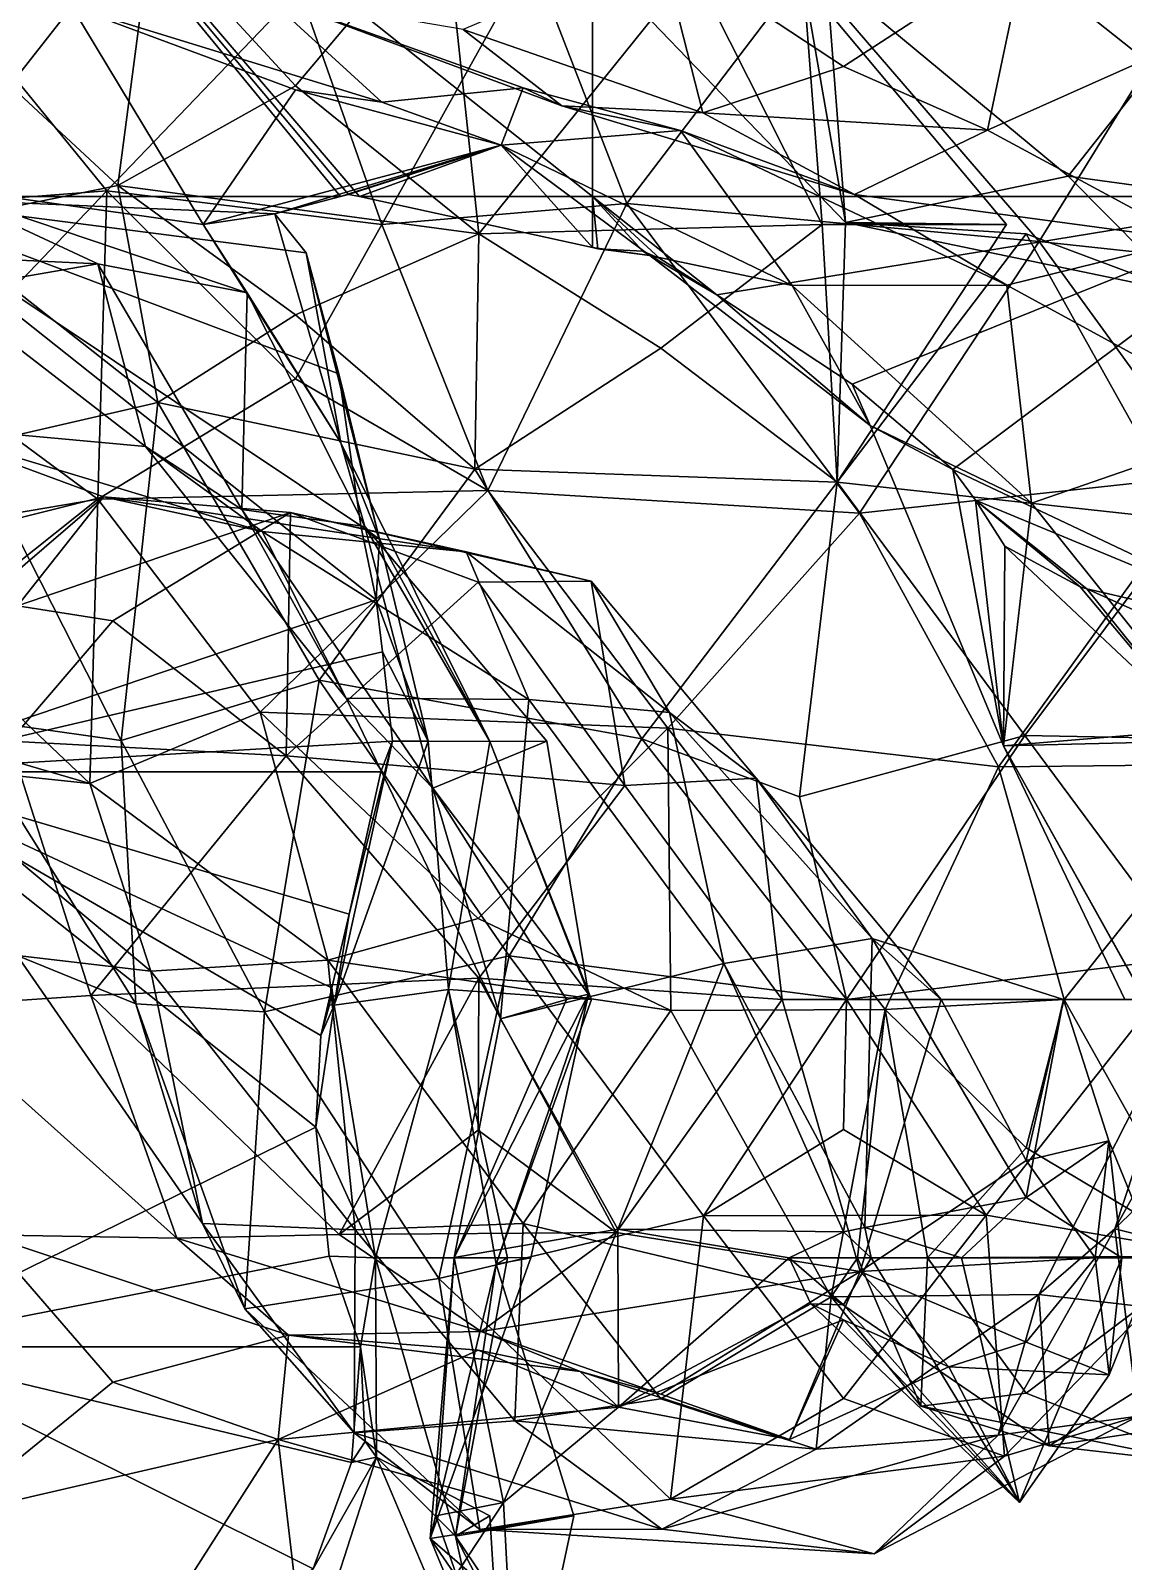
# Model space of a CAD drawing. Extents: x 290034 to 295698, y 4553723 to 4561693.
# Drawn here: x 295181.2 to 295256.6, y 4559652.1 to 4559757.7 of the extents above; entities that cross this region are included whole.
import ezdxf

# ---------------------------------------------------------------- set-up
doc = ezdxf.new("R2010")
doc.units = 0
doc.layers.add('Au_ppm_Pref_-_0_2', color=7, linetype='CONTINUOUS')

msp = doc.modelspace()

# ---------------------------------------------------------------- linework, layer by layer
at = {"layer": 'Au_ppm_Pref_-_0_2'}
for points in [[(295203.93, 4559746.3, 1881.15), (295203.16, 4559746.44, 1881.1), (295170, 4559785.98, 1879.15)], [(295202.61, 4559746.3, 1881.06), (295170, 4559785.98, 1879.15), (295203.16, 4559746.44, 1881.1)], [(295203.93, 4559746.3, 1881.15), (295170, 4559785.98, 1879.15), (295220, 4559746.3, 1882.3)], [(295170, 4559746.3, 1878.73), (295170, 4559785.98, 1879.15), (295202.61, 4559746.3, 1881.06)], [(295170, 4559785.98, 1879.15), (295220, 4559785.98, 1873.49), (295220, 4559746.3, 1882.3)], [(295220, 4559785.98, 1873.49), (295270, 4559785.98, 1875.98), (295270, 4559746.3, 1880.05)], [(295270, 4559746.3, 1880.05), (295220, 4559746.3, 1882.3), (295220, 4559785.98, 1873.49)], [(295209.77, 4559766.1, 1778.26), (295189.58, 4559764.7, 1777.96), (295199.5, 4559753.92, 1779.04)], [(295199.5, 4559753.92, 1779.04), (295212.14, 4559743.72, 1781.87), (295209.77, 4559766.1, 1778.26)], [(295226.92, 4559762.06, 1781.75), (295209.77, 4559766.1, 1778.26), (295212.14, 4559743.72, 1781.87)], [(295174.35, 4559747.01, 1869.98), (295184.07, 4559759.37, 1869.73), (295164.66, 4559764.48, 1872.93)], [(295187.24, 4559747.06, 1782.33), (295189.58, 4559764.7, 1777.96), (295171.69, 4559761.51, 1780.39)], [(295187.24, 4559747.06, 1782.33), (295199.5, 4559753.92, 1779.04), (295189.58, 4559764.7, 1777.96)], [(295211.07, 4559757.82, 1858.57), (295227.6, 4559752.06, 1860.21), (295224.67, 4559763.6, 1854.16)], [(295227.6, 4559752.06, 1860.21), (295237.3, 4559755.27, 1856.7), (295224.67, 4559763.6, 1854.16)], [(295249.89, 4559763.44, 1854.06), (295224.67, 4559763.6, 1854.16), (295237.3, 4559755.27, 1856.7)], [(295247.23, 4559750.87, 1859.92), (295249.89, 4559763.44, 1854.06), (295237.3, 4559755.27, 1856.7)], [(295249.89, 4559763.44, 1854.06), (295247.23, 4559750.87, 1859.92), (295265.49, 4559759, 1858.25)], [(295199.78, 4559760.54, 1827.19), (295215.77, 4559762.86, 1824.88), (295205.47, 4559744.37, 1826.19)], [(295222.37, 4559745.81, 1823.14), (295205.47, 4559744.37, 1826.19), (295215.77, 4559762.86, 1824.88)], [(295222.37, 4559745.81, 1823.14), (295215.77, 4559762.86, 1824.88), (295234.63, 4559761.96, 1823.08)], [(295174.32, 4559744.42, 1787.74), (295187.24, 4559747.06, 1782.33), (295171.69, 4559761.51, 1780.39)], [(295235.84, 4559744.37, 1782.49), (295226.92, 4559762.06, 1781.75), (295212.14, 4559743.72, 1781.87)], [(295221.68, 4559760.9, 1793.99), (295237.45, 4559744.5, 1793.58), (295236.13, 4559761.53, 1799.79)], [(295222.37, 4559745.81, 1823.14), (295234.63, 4559761.96, 1823.08), (295250.81, 4559743.19, 1823.24)], [(295234.55, 4559761.09, 1787.74), (295226.92, 4559762.06, 1781.75), (295235.84, 4559744.37, 1782.49)], [(295234.63, 4559761.96, 1823.08), (295261.58, 4559760.69, 1822.45), (295250.81, 4559743.19, 1823.24)], [(295262.49, 4559759.99, 1800.59), (295236.13, 4559761.53, 1799.79), (295252.81, 4559747.7, 1797.13)], [(295252.81, 4559747.7, 1797.13), (295236.13, 4559761.53, 1799.79), (295237.45, 4559744.5, 1793.58)], [(295199.78, 4559760.54, 1827.19), (295186.5, 4559746.69, 1827.16), (295176.98, 4559758.35, 1826.77)], [(295197.43, 4559760.16, 1864.64), (295184.07, 4559759.37, 1869.73), (295205.47, 4559752.8, 1870.89)], [(295199.78, 4559760.54, 1827.19), (295205.47, 4559744.37, 1826.19), (295186.5, 4559746.69, 1827.16)], [(295217.88, 4559752.54, 1864.95), (295197.43, 4559760.16, 1864.64), (295215.22, 4559753.79, 1869.56)], [(295217.88, 4559752.54, 1864.95), (295211.07, 4559757.82, 1858.57), (295197.43, 4559760.16, 1864.64)], [(295215.22, 4559753.79, 1869.56), (295197.43, 4559760.16, 1864.64), (295205.47, 4559752.8, 1870.89)], [(295234.55, 4559761.09, 1787.74), (295237.45, 4559744.5, 1793.58), (295221.68, 4559760.9, 1793.99)], [(295248.55, 4559744.37, 1787.74), (295237.45, 4559744.5, 1793.58), (295234.55, 4559761.09, 1787.74)], [(295248.55, 4559744.37, 1787.74), (295234.55, 4559761.09, 1787.74), (295235.84, 4559744.37, 1782.49)], [(295261.58, 4559760.69, 1822.45), (295274.08, 4559740.67, 1821.66), (295250.81, 4559743.19, 1823.24)], [(295174.35, 4559747.01, 1869.98), (295193.13, 4559744.37, 1875.96), (295184.07, 4559759.37, 1869.73)], [(295205.47, 4559752.8, 1870.89), (295184.07, 4559759.37, 1869.73), (295199.5, 4559753.65, 1873.98)], [(295184.07, 4559759.37, 1869.73), (295193.13, 4559744.37, 1875.96), (295199.5, 4559753.65, 1873.98)], [(295252.81, 4559747.7, 1797.13), (295275.46, 4559744.6, 1799.36), (295262.49, 4559759.99, 1800.59)], [(295186.5, 4559746.69, 1827.16), (295161.44, 4559744.76, 1828.71), (295176.98, 4559758.35, 1826.77)], [(295265.49, 4559759, 1858.25), (295247.23, 4559750.87, 1859.92), (295261.27, 4559743.31, 1864.87)], [(295217.88, 4559752.54, 1864.95), (295227.6, 4559752.06, 1860.21), (295211.07, 4559757.82, 1858.57)], [(295227.6, 4559752.06, 1860.21), (295247.23, 4559750.87, 1859.92), (295237.3, 4559755.27, 1856.7)], [(295187.24, 4559747.06, 1782.33), (295212.14, 4559743.72, 1781.87), (295199.5, 4559753.92, 1779.04)], [(295215.22, 4559753.79, 1869.56), (295205.47, 4559752.8, 1870.89), (295213.69, 4559749.84, 1876.82)], [(295226.06, 4559750.85, 1870.77), (295215.22, 4559753.79, 1869.56), (295213.69, 4559749.84, 1876.82)], [(295226.06, 4559750.85, 1870.77), (295217.88, 4559752.54, 1864.95), (295215.22, 4559753.79, 1869.56)], [(295199.5, 4559753.65, 1873.98), (295193.13, 4559744.37, 1875.96), (295213.69, 4559749.84, 1876.82)], [(295213.69, 4559749.84, 1876.82), (295205.47, 4559752.8, 1870.89), (295199.5, 4559753.65, 1873.98)], [(295238.07, 4559746.43, 1865.26), (295217.88, 4559752.54, 1864.95), (295226.06, 4559750.85, 1870.77)], [(295238.07, 4559746.43, 1865.26), (295227.6, 4559752.06, 1860.21), (295217.88, 4559752.54, 1864.95)], [(295238.07, 4559746.43, 1865.26), (295247.23, 4559750.87, 1859.92), (295227.6, 4559752.06, 1860.21)], [(295213.69, 4559749.84, 1876.82), (295233.76, 4559740.16, 1875.13), (295226.06, 4559750.85, 1870.77)], [(295238.07, 4559746.43, 1865.26), (295226.06, 4559750.85, 1870.77), (295248.56, 4559740.17, 1870.53)], [(295233.76, 4559740.16, 1875.13), (295248.56, 4559740.17, 1870.53), (295226.06, 4559750.85, 1870.77)], [(295238.07, 4559746.43, 1865.26), (295261.27, 4559743.31, 1864.87), (295247.23, 4559750.87, 1859.92)], [(295213.69, 4559749.84, 1876.82), (295193.13, 4559744.37, 1875.96), (295198.08, 4559745.09, 1880.89)], [(295202.61, 4559746.3, 1881.06), (295213.69, 4559749.84, 1876.82), (295198.08, 4559745.09, 1880.89)], [(295203.16, 4559746.44, 1881.1), (295213.69, 4559749.84, 1876.82), (295202.61, 4559746.3, 1881.06)], [(295203.93, 4559746.3, 1881.15), (295213.69, 4559749.84, 1876.82), (295203.16, 4559746.44, 1881.1)], [(295220, 4559742.77, 1882.75), (295213.69, 4559749.84, 1876.82), (295203.93, 4559746.3, 1881.15)], [(295223.95, 4559742.23, 1882.85), (295213.69, 4559749.84, 1876.82), (295220, 4559742.77, 1882.75)], [(295233.76, 4559740.16, 1875.13), (295213.69, 4559749.84, 1876.82), (295223.95, 4559742.23, 1882.85)], [(295252.81, 4559747.7, 1797.13), (295237.45, 4559744.5, 1793.58), (295260.78, 4559739.65, 1794.44)], [(295275.46, 4559744.6, 1799.36), (295252.81, 4559747.7, 1797.13), (295260.78, 4559739.65, 1794.44)], [(295186.5, 4559746.69, 1827.16), (295174.3, 4559733.94, 1826.85), (295161.44, 4559744.76, 1828.71)], [(295185.87, 4559741.64, 1865.37), (295174.35, 4559747.01, 1869.98), (295162.26, 4559742.74, 1865.32)], [(295186.5, 4559746.69, 1827.16), (295185.88, 4559725.42, 1825.48), (295174.3, 4559733.94, 1826.85)], [(295174.32, 4559744.42, 1787.74), (295190, 4559732.09, 1789.25), (295187.24, 4559747.06, 1782.33)], [(295185.87, 4559741.64, 1865.37), (295196.17, 4559739.65, 1870.89), (295174.35, 4559747.01, 1869.98)], [(295196.17, 4559739.65, 1870.89), (295193.13, 4559744.37, 1875.96), (295174.35, 4559747.01, 1869.98)], [(295186.5, 4559746.69, 1827.16), (295199.5, 4559733.72, 1826.92), (295185.88, 4559725.42, 1825.48)], [(295205.47, 4559744.37, 1826.19), (295199.5, 4559733.72, 1826.92), (295186.5, 4559746.69, 1827.16)], [(295199.5, 4559738.14, 1785.66), (295212.14, 4559743.72, 1781.87), (295187.24, 4559747.06, 1782.33)], [(295190, 4559732.09, 1789.25), (295199.5, 4559738.14, 1785.66), (295187.24, 4559747.06, 1782.33)], [(295238.07, 4559746.43, 1865.26), (295248.56, 4559740.17, 1870.53), (295261.27, 4559743.31, 1864.87)], [(295198.08, 4559745.09, 1880.89), (295170, 4559746.3, 1878.73), (295202.61, 4559746.3, 1881.06)], [(295202.49, 4559734.07, 1882.63), (295170, 4559746.3, 1878.73), (295200.23, 4559742.4, 1881.39)], [(295200.23, 4559742.4, 1881.39), (295170, 4559746.3, 1878.73), (295198.08, 4559745.09, 1880.89)], [(295170, 4559746.3, 1878.73), (295204, 4559723.57, 1884.1), (295205.07, 4559718.46, 1884.84)], [(295170, 4559746.3, 1878.73), (295202.49, 4559734.07, 1882.63), (295204, 4559723.57, 1884.1)], [(295205.07, 4559718.46, 1884.84), (295170, 4559706.61, 1889.32), (295170, 4559746.3, 1878.73)], [(295220, 4559746.3, 1882.3), (295220, 4559742.77, 1882.75), (295203.93, 4559746.3, 1881.15)], [(295222.37, 4559745.81, 1823.14), (295212.77, 4559726, 1823.75), (295205.47, 4559744.37, 1826.19)], [(295222.37, 4559745.81, 1823.14), (295238.41, 4559724.44, 1822.92), (295212.77, 4559726, 1823.75)], [(295220.35, 4559742.69, 1882.79), (295220, 4559742.77, 1882.75), (295220, 4559746.3, 1882.3)], [(295223.46, 4559742.51, 1883.09), (295220.35, 4559742.69, 1882.79), (295220, 4559746.3, 1882.3)], [(295224.63, 4559742.02, 1883.25), (295223.46, 4559742.51, 1883.09), (295220, 4559746.3, 1882.3)], [(295228.57, 4559739.5, 1883.92), (295224.63, 4559742.02, 1883.25), (295220, 4559746.3, 1882.3)], [(295228.57, 4559739.5, 1883.92), (295220, 4559746.3, 1882.3), (295270, 4559746.3, 1880.05)], [(295222.37, 4559745.81, 1823.14), (295250.81, 4559743.19, 1823.24), (295238.41, 4559724.44, 1822.92)], [(295237.9, 4559733.35, 1885.31), (295228.57, 4559739.5, 1883.92), (295270, 4559746.3, 1880.05)], [(295244.85, 4559727.46, 1886.73), (295237.9, 4559733.35, 1885.31), (295270, 4559746.3, 1880.05)], [(295270, 4559715.54, 1889.12), (295244.85, 4559727.46, 1886.73), (295270, 4559746.3, 1880.05)], [(295177.13, 4559729.11, 1794.22), (295190, 4559732.09, 1789.25), (295174.32, 4559744.42, 1787.74)], [(295198.08, 4559745.09, 1880.89), (295193.13, 4559744.37, 1875.96), (295202.63, 4559729.3, 1876.43)], [(295196.17, 4559739.65, 1870.89), (295202.63, 4559729.3, 1876.43), (295193.13, 4559744.37, 1875.96)], [(295198.08, 4559745.09, 1880.89), (295202.63, 4559729.3, 1876.43), (295200.23, 4559742.4, 1881.39)], [(295205.47, 4559744.37, 1826.19), (295212.77, 4559726, 1823.75), (295199.5, 4559733.72, 1826.92)], [(295224.7, 4559735.83, 1784.89), (295235.84, 4559744.37, 1782.49), (295212.14, 4559743.72, 1781.87)], [(295236.87, 4559726.59, 1788.3), (295235.84, 4559744.37, 1782.49), (295224.7, 4559735.83, 1784.89)], [(295248.55, 4559744.37, 1787.74), (295235.84, 4559744.37, 1782.49), (295236.87, 4559726.59, 1788.3)], [(295248.55, 4559744.37, 1787.74), (295236.87, 4559726.59, 1788.3), (295237.45, 4559744.5, 1793.58)], [(295249.9, 4559743.71, 1787.96), (295237.45, 4559744.5, 1793.58), (295236.87, 4559726.59, 1788.3)], [(295249.9, 4559743.71, 1787.96), (295260.78, 4559739.65, 1794.44), (295237.45, 4559744.5, 1793.58)], [(295211.87, 4559727.49, 1788), (295212.14, 4559743.72, 1781.87), (295199.5, 4559738.14, 1785.66)], [(295211.87, 4559727.49, 1788), (295224.7, 4559735.83, 1784.89), (295212.14, 4559743.72, 1781.87)], [(295249.9, 4559743.71, 1787.96), (295236.87, 4559726.59, 1788.3), (295260.93, 4559723.97, 1789.34)], [(295250.81, 4559743.19, 1823.24), (295262.51, 4559727.06, 1824.01), (295238.41, 4559724.44, 1822.92)], [(295261.27, 4559743.31, 1864.87), (295248.56, 4559740.17, 1870.53), (295266.1, 4559730.6, 1872.12)], [(295249.9, 4559743.71, 1787.96), (295260.93, 4559723.97, 1789.34), (295260.78, 4559739.65, 1794.44)], [(295250.81, 4559743.19, 1823.24), (295274.08, 4559740.67, 1821.66), (295262.51, 4559727.06, 1824.01)], [(295185.87, 4559741.64, 1865.37), (295162.26, 4559742.74, 1865.32), (295175.22, 4559739.81, 1858.61)], [(295200.23, 4559742.4, 1881.39), (295205.31, 4559722.66, 1882.77), (295202.49, 4559734.07, 1882.63)], [(295202.63, 4559729.3, 1876.43), (295205.31, 4559722.66, 1882.77), (295200.23, 4559742.4, 1881.39)], [(295223.95, 4559742.23, 1882.85), (295220, 4559742.77, 1882.75), (295220.35, 4559742.69, 1882.79)], [(295223.46, 4559742.51, 1883.09), (295223.95, 4559742.23, 1882.85), (295220.35, 4559742.69, 1882.79)], [(295223.95, 4559742.23, 1882.85), (295223.46, 4559742.51, 1883.09), (295224.63, 4559742.02, 1883.25)], [(295228.57, 4559739.5, 1883.92), (295223.95, 4559742.23, 1882.85), (295224.63, 4559742.02, 1883.25)], [(295239.14, 4559730.5, 1882.92), (295223.95, 4559742.23, 1882.85), (295228.57, 4559739.5, 1883.92)], [(295239.14, 4559730.5, 1882.92), (295233.76, 4559740.16, 1875.13), (295223.95, 4559742.23, 1882.85)], [(295189.16, 4559729.04, 1858.93), (295185.87, 4559741.64, 1865.37), (295175.22, 4559739.81, 1858.61)], [(295185.87, 4559741.64, 1865.37), (295195.81, 4559724.69, 1865.69), (295196.17, 4559739.65, 1870.89)], [(295185.87, 4559741.64, 1865.37), (295189.16, 4559729.04, 1858.93), (295195.81, 4559724.69, 1865.69)], [(295233.76, 4559740.16, 1875.13), (295250.28, 4559725.14, 1876.76), (295248.56, 4559740.17, 1870.53)], [(295233.76, 4559740.16, 1875.13), (295239.14, 4559730.5, 1882.92), (295250.28, 4559725.14, 1876.76)], [(295248.56, 4559740.17, 1870.53), (295250.28, 4559725.14, 1876.76), (295266.1, 4559730.6, 1872.12)], [(295175.22, 4559739.81, 1858.61), (295172.82, 4559730.53, 1852.08), (295189.16, 4559729.04, 1858.93)], [(295196.17, 4559739.65, 1870.89), (295195.81, 4559724.69, 1865.69), (295204.28, 4559723.53, 1870.89)], [(295196.17, 4559739.65, 1870.89), (295204.28, 4559723.53, 1870.89), (295202.63, 4559729.3, 1876.43)], [(295239.14, 4559730.5, 1882.92), (295228.57, 4559739.5, 1883.92), (295237.9, 4559733.35, 1885.31)], [(295211.87, 4559727.49, 1788), (295199.5, 4559738.14, 1785.66), (295190, 4559732.09, 1789.25)], [(295211.87, 4559727.49, 1788), (295236.87, 4559726.59, 1788.3), (295224.7, 4559735.83, 1784.89)], [(295185.88, 4559725.42, 1825.48), (295164.33, 4559721.76, 1823.92), (295174.3, 4559733.94, 1826.85)], [(295212.77, 4559726, 1823.75), (295185.88, 4559725.42, 1825.48), (295199.5, 4559733.72, 1826.92)], [(295205.31, 4559722.66, 1882.77), (295204, 4559723.57, 1884.1), (295202.49, 4559734.07, 1882.63)], [(295244.85, 4559727.46, 1886.73), (295239.14, 4559730.5, 1882.92), (295237.9, 4559733.35, 1885.31)], [(295187.48, 4559708.77, 1793.76), (295190, 4559732.09, 1789.25), (295177.13, 4559729.11, 1794.22)], [(295187.48, 4559708.77, 1793.76), (295201.14, 4559712.93, 1789.91), (295190, 4559732.09, 1789.25)], [(295211.87, 4559727.49, 1788), (295190, 4559732.09, 1789.25), (295201.14, 4559712.93, 1789.91)], [(295172.82, 4559730.53, 1852.08), (295164.12, 4559720.01, 1848.17), (295186.25, 4559725.57, 1847.33)], [(295172.82, 4559730.53, 1852.08), (295197.21, 4559723.18, 1853.32), (295189.16, 4559729.04, 1858.93)], [(295197.21, 4559723.18, 1853.32), (295172.82, 4559730.53, 1852.08), (295186.25, 4559725.57, 1847.33)], [(295266.1, 4559730.6, 1872.12), (295250.28, 4559725.14, 1876.76), (295263.38, 4559708.76, 1877.56)], [(295248.34, 4559708.39, 1882.76), (295239.14, 4559730.5, 1882.92), (295244.85, 4559727.46, 1886.73)], [(295250.28, 4559725.14, 1876.76), (295239.14, 4559730.5, 1882.92), (295248.34, 4559708.39, 1882.76)], [(295176.08, 4559710.37, 1800.1), (295187.48, 4559708.77, 1793.76), (295177.13, 4559729.11, 1794.22)], [(295195.81, 4559724.69, 1865.69), (295189.16, 4559729.04, 1858.93), (295203, 4559711.69, 1860.12)], [(295197.21, 4559723.18, 1853.32), (295203, 4559711.69, 1860.12), (295189.16, 4559729.04, 1858.93)], [(295205.31, 4559722.66, 1882.77), (295202.63, 4559729.3, 1876.43), (295212.91, 4559708.7, 1876.93)], [(295212.91, 4559708.7, 1876.93), (295202.63, 4559729.3, 1876.43), (295204.28, 4559723.53, 1870.89)], [(295211.87, 4559727.49, 1788), (295201.14, 4559712.93, 1789.91), (295223.39, 4559708.88, 1789.65)], [(295236.87, 4559726.59, 1788.3), (295211.87, 4559727.49, 1788), (295223.39, 4559708.88, 1789.65)], [(295244.85, 4559727.46, 1886.73), (295270, 4559715.54, 1889.12), (295246.4, 4559725.34, 1887.29)], [(295246.4, 4559725.34, 1887.29), (295248.34, 4559708.39, 1882.76), (295244.85, 4559727.46, 1886.73)], [(295236.87, 4559726.59, 1788.3), (295223.39, 4559708.88, 1789.65), (295234.28, 4559704.87, 1790.97)], [(295236.87, 4559726.59, 1788.3), (295234.28, 4559704.87, 1790.97), (295249.81, 4559709.12, 1790.11)], [(295260.93, 4559723.97, 1789.34), (295236.87, 4559726.59, 1788.3), (295249.81, 4559709.12, 1790.11)], [(295248, 4559706.95, 1824.62), (295238.41, 4559724.44, 1822.92), (295262.51, 4559727.06, 1824.01)], [(295265.46, 4559707.13, 1827.38), (295248, 4559706.95, 1824.62), (295262.51, 4559727.06, 1824.01)], [(295164.12, 4559720.01, 1848.17), (295171.49, 4559712.9, 1844.41), (295186.25, 4559725.57, 1847.33)], [(295185.88, 4559725.42, 1825.48), (295174.3, 4559716.22, 1820.88), (295164.33, 4559721.76, 1823.92)], [(295186.25, 4559725.57, 1847.33), (295171.49, 4559712.9, 1844.41), (295180.32, 4559718.05, 1841.19)], [(295185.88, 4559725.42, 1825.48), (295185.33, 4559705.79, 1817.59), (295174.3, 4559716.22, 1820.88)], [(295199.15, 4559724.49, 1841.35), (295186.25, 4559725.57, 1847.33), (295180.32, 4559718.05, 1841.19)], [(295197.06, 4559710.72, 1822.42), (295185.33, 4559705.79, 1817.59), (295185.88, 4559725.42, 1825.48)], [(295185.88, 4559725.42, 1825.48), (295212.77, 4559726, 1823.75), (295197.06, 4559710.72, 1822.42)], [(295199.15, 4559724.49, 1841.35), (295211.28, 4559721.78, 1847.45), (295186.25, 4559725.57, 1847.33)], [(295211.28, 4559721.78, 1847.45), (295197.21, 4559723.18, 1853.32), (295186.25, 4559725.57, 1847.33)], [(295225.18, 4559709.62, 1821.37), (295197.06, 4559710.72, 1822.42), (295212.77, 4559726, 1823.75)], [(295238.41, 4559724.44, 1822.92), (295225.18, 4559709.62, 1821.37), (295212.77, 4559726, 1823.75)], [(295253.63, 4559719.37, 1888.69), (295248.43, 4559722.17, 1887.88), (295246.4, 4559725.34, 1887.29)], [(295254.1, 4559719.23, 1888.75), (295253.63, 4559719.37, 1888.69), (295246.4, 4559725.34, 1887.29)], [(295270, 4559715.54, 1889.12), (295254.1, 4559719.23, 1888.75), (295246.4, 4559725.34, 1887.29)], [(295248.34, 4559708.39, 1882.76), (295246.4, 4559725.34, 1887.29), (295248.43, 4559722.17, 1887.88)], [(295199.15, 4559724.49, 1841.35), (295180.32, 4559718.05, 1841.19), (295186.9, 4559717.03, 1838.42)], [(295198.87, 4559707.7, 1836.74), (295199.15, 4559724.49, 1841.35), (295186.9, 4559717.03, 1838.42)], [(295204.28, 4559723.53, 1870.89), (295195.81, 4559724.69, 1865.69), (295208.98, 4559705.48, 1865.95)], [(295208.98, 4559705.48, 1865.95), (295195.81, 4559724.69, 1865.69), (295203, 4559711.69, 1860.12)], [(295198.87, 4559707.7, 1836.74), (295212.1, 4559719.68, 1837.54), (295199.15, 4559724.49, 1841.35)], [(295199.15, 4559724.49, 1841.35), (295219.89, 4559719.75, 1841.19), (295211.28, 4559721.78, 1847.45)], [(295219.89, 4559719.75, 1841.19), (295199.15, 4559724.49, 1841.35), (295212.1, 4559719.68, 1837.54)], [(295238.41, 4559724.44, 1822.92), (295248, 4559706.95, 1824.62), (295225.18, 4559709.62, 1821.37)], [(295263.38, 4559708.76, 1877.56), (295250.28, 4559725.14, 1876.76), (295248.34, 4559708.39, 1882.76)], [(295215.61, 4559711.6, 1854.03), (295203, 4559711.69, 1860.12), (295197.21, 4559723.18, 1853.32)], [(295215.61, 4559711.6, 1854.03), (295197.21, 4559723.18, 1853.32), (295211.28, 4559721.78, 1847.45)], [(295205.31, 4559722.66, 1882.77), (295205.07, 4559718.46, 1884.84), (295204, 4559723.57, 1884.1)], [(295216.83, 4559708.73, 1870.89), (295212.91, 4559708.7, 1876.93), (295204.28, 4559723.53, 1870.89)], [(295216.83, 4559708.73, 1870.89), (295204.28, 4559723.53, 1870.89), (295208.98, 4559705.48, 1865.95)], [(295260.93, 4559723.97, 1789.34), (295249.81, 4559709.12, 1790.11), (295270.24, 4559708.73, 1790.03)], [(295205.31, 4559722.66, 1882.77), (295208.65, 4559708.73, 1884.22), (295205.07, 4559718.46, 1884.84)], [(295208.65, 4559708.73, 1884.22), (295205.31, 4559722.66, 1882.77), (295212.91, 4559708.7, 1876.93)], [(295261.88, 4559709.53, 1887.99), (295248.34, 4559708.39, 1882.76), (295248.43, 4559722.17, 1887.88)], [(295261.88, 4559709.53, 1887.99), (295248.43, 4559722.17, 1887.88), (295253.63, 4559719.37, 1888.69)], [(295211.28, 4559721.78, 1847.45), (295225.3, 4559710.69, 1846.96), (295215.61, 4559711.6, 1854.03)], [(295219.89, 4559719.75, 1841.19), (295225.3, 4559710.69, 1846.96), (295211.28, 4559721.78, 1847.45)], [(295198.87, 4559707.7, 1836.74), (295222.22, 4559705.66, 1837.45), (295212.1, 4559719.68, 1837.54)], [(295219.89, 4559719.75, 1841.19), (295212.1, 4559719.68, 1837.54), (295222.22, 4559705.66, 1837.45)], [(295231.27, 4559706.16, 1841.19), (295225.3, 4559710.69, 1846.96), (295219.89, 4559719.75, 1841.19)], [(295231.27, 4559706.16, 1841.19), (295219.89, 4559719.75, 1841.19), (295222.22, 4559705.66, 1837.45)], [(295261.88, 4559709.53, 1887.99), (295253.63, 4559719.37, 1888.69), (295254.1, 4559719.23, 1888.75)], [(295270, 4559715.54, 1889.12), (295262.98, 4559715.22, 1889.53), (295254.1, 4559719.23, 1888.75)], [(295262.98, 4559715.22, 1889.53), (295261.88, 4559709.53, 1887.99), (295254.1, 4559719.23, 1888.75)], [(295205.07, 4559718.46, 1884.84), (295205.5, 4559714.89, 1885.77), (295170, 4559706.61, 1889.32)], [(295180.32, 4559718.05, 1841.19), (295179.8, 4559708.73, 1837.84), (295186.9, 4559717.03, 1838.42)], [(295205.07, 4559718.46, 1884.84), (295208.65, 4559708.73, 1884.22), (295205.5, 4559714.89, 1885.77)], [(295198.87, 4559707.7, 1836.74), (295186.9, 4559717.03, 1838.42), (295179.8, 4559708.73, 1837.84)], [(295174.3, 4559716.22, 1820.88), (295185.33, 4559705.79, 1817.59), (295159.02, 4559713.47, 1816.81)], [(295205.5, 4559714.89, 1885.77), (295206.2, 4559708.73, 1887.39), (295170, 4559706.61, 1889.32)], [(295208.65, 4559708.73, 1884.22), (295206.2, 4559708.73, 1887.39), (295205.5, 4559714.89, 1885.77)], [(295185.33, 4559705.79, 1817.59), (295172.38, 4559707.15, 1811.33), (295159.02, 4559713.47, 1816.81)], [(295187.48, 4559708.77, 1793.76), (295197.37, 4559690.06, 1792.34), (295201.14, 4559712.93, 1789.91)], [(295201.14, 4559712.93, 1789.91), (295197.37, 4559690.06, 1792.34), (295214.25, 4559693.92, 1789.75)], [(295223.39, 4559708.88, 1789.65), (295201.14, 4559712.93, 1789.91), (295214.25, 4559693.92, 1789.75)], [(295208.98, 4559705.48, 1865.95), (295203, 4559711.69, 1860.12), (295213.65, 4559689.56, 1859.66)], [(295203, 4559711.69, 1860.12), (295215.61, 4559711.6, 1854.03), (295213.65, 4559689.56, 1859.66)], [(295213.65, 4559689.56, 1859.66), (295215.61, 4559711.6, 1854.03), (295229.04, 4559693.38, 1854.04)], [(295225.3, 4559710.69, 1846.96), (295229.04, 4559693.38, 1854.04), (295215.61, 4559711.6, 1854.03)], [(295201.74, 4559693.61, 1816.49), (295185.33, 4559705.79, 1817.59), (295197.06, 4559710.72, 1822.42)], [(295201.74, 4559693.61, 1816.49), (295197.06, 4559710.72, 1822.42), (295212.1, 4559696.48, 1821.52)], [(295225.18, 4559709.62, 1821.37), (295212.1, 4559696.48, 1821.52), (295197.06, 4559710.72, 1822.42)], [(295225.3, 4559710.69, 1846.96), (295239.28, 4559695.11, 1847.34), (295229.04, 4559693.38, 1854.04)], [(295225.3, 4559710.69, 1846.96), (295231.27, 4559706.16, 1841.19), (295239.28, 4559695.11, 1847.34)], [(295180.3, 4559693.93, 1805.55), (295188.48, 4559690.59, 1799.56), (295176.08, 4559710.37, 1800.1)], [(295188.48, 4559690.59, 1799.56), (295187.48, 4559708.77, 1793.76), (295176.08, 4559710.37, 1800.1)], [(295225.18, 4559709.62, 1821.37), (295225.39, 4559690.14, 1817.27), (295212.1, 4559696.48, 1821.52)], [(295225.18, 4559709.62, 1821.37), (295248, 4559706.95, 1824.62), (295240.17, 4559690.2, 1822.65)], [(295240.17, 4559690.2, 1822.65), (295225.39, 4559690.14, 1817.27), (295225.18, 4559709.62, 1821.37)], [(295258.08, 4559690.91, 1884.85), (295248.34, 4559708.39, 1882.76), (295261.88, 4559709.53, 1887.99)], [(295205.39, 4559706.61, 1887.99), (295170, 4559706.61, 1889.32), (295206.2, 4559708.73, 1887.39)], [(295185.38, 4559691.17, 1836.12), (295179.8, 4559708.73, 1837.84), (295173.52, 4559690.38, 1841.43)], [(295198.87, 4559707.7, 1836.74), (295179.8, 4559708.73, 1837.84), (295185.38, 4559691.17, 1836.12)], [(295188.48, 4559690.59, 1799.56), (295197.37, 4559690.06, 1792.34), (295187.48, 4559708.77, 1793.76)], [(295206.2, 4559708.73, 1887.39), (295202.17, 4559690.5, 1888.67), (295203.21, 4559696.79, 1888.68)], [(295206.2, 4559708.73, 1887.39), (295208.65, 4559708.73, 1884.22), (295202.17, 4559690.5, 1888.67)], [(295210.06, 4559691.59, 1882.63), (295202.17, 4559690.5, 1888.67), (295208.65, 4559708.73, 1884.22)], [(295205.39, 4559706.61, 1887.99), (295206.2, 4559708.73, 1887.39), (295203.21, 4559696.79, 1888.68)], [(295208.65, 4559708.73, 1884.22), (295212.91, 4559708.7, 1876.93), (295210.06, 4559691.59, 1882.63)], [(295219.72, 4559691.26, 1870.89), (295216.83, 4559708.73, 1870.89), (295208.98, 4559705.48, 1865.95)], [(295210.06, 4559691.59, 1882.63), (295212.91, 4559708.7, 1876.93), (295219.92, 4559690.91, 1875.38)], [(295219.72, 4559691.26, 1870.89), (295212.91, 4559708.7, 1876.93), (295216.83, 4559708.73, 1870.89)], [(295219.72, 4559691.26, 1870.89), (295219.92, 4559690.91, 1875.38), (295212.91, 4559708.7, 1876.93)], [(295223.39, 4559708.88, 1789.65), (295214.25, 4559693.92, 1789.75), (295237.52, 4559690.91, 1789.96)], [(295223.39, 4559708.88, 1789.65), (295237.52, 4559690.91, 1789.96), (295234.28, 4559704.87, 1790.97)], [(295249.81, 4559709.12, 1790.11), (295234.28, 4559704.87, 1790.97), (295237.52, 4559690.91, 1789.96)], [(295249.81, 4559709.12, 1790.11), (295237.52, 4559690.91, 1789.96), (295261.18, 4559693.8, 1789.32)], [(295263.38, 4559708.76, 1877.56), (295248.34, 4559708.39, 1882.76), (295258.11, 4559690.91, 1880.7)], [(295256.72, 4559690.91, 1882.77), (295248.34, 4559708.39, 1882.76), (295258.08, 4559690.91, 1884.85)], [(295258.11, 4559690.91, 1880.7), (295248.34, 4559708.39, 1882.76), (295256.72, 4559690.91, 1882.77)], [(295270.24, 4559708.73, 1790.03), (295249.81, 4559709.12, 1790.11), (295261.18, 4559693.8, 1789.32)], [(295198.87, 4559707.7, 1836.74), (295185.38, 4559691.17, 1836.12), (295212.14, 4559692.36, 1836.53)], [(295198.87, 4559707.7, 1836.74), (295212.14, 4559692.36, 1836.53), (295222.22, 4559705.66, 1837.45)], [(295200.9, 4559682.09, 1889.68), (295170, 4559666.93, 1887.9), (295170, 4559706.61, 1889.32)], [(295203.21, 4559696.79, 1888.68), (295170, 4559706.61, 1889.32), (295205.39, 4559706.61, 1887.99)], [(295200.9, 4559682.09, 1889.68), (295170, 4559706.61, 1889.32), (295201.26, 4559688.42, 1889.27)], [(295203.21, 4559696.79, 1888.68), (295202, 4559691.7, 1889.04), (295170, 4559706.61, 1889.32)], [(295202, 4559691.7, 1889.04), (295201.26, 4559688.42, 1889.27), (295170, 4559706.61, 1889.32)], [(295185.33, 4559705.79, 1817.59), (295189.52, 4559692.85, 1810.68), (295172.38, 4559707.15, 1811.33)], [(295189.52, 4559692.85, 1810.68), (295180.3, 4559693.93, 1805.55), (295172.38, 4559707.15, 1811.33)], [(295252.52, 4559690.91, 1828.08), (295240.17, 4559690.2, 1822.65), (295248, 4559706.95, 1824.62)], [(295265.46, 4559707.13, 1827.38), (295252.52, 4559690.91, 1828.08), (295248, 4559706.95, 1824.62)], [(295275.51, 4559690.9, 1828.68), (295252.52, 4559690.91, 1828.08), (295265.46, 4559707.13, 1827.38)], [(295201.74, 4559693.61, 1816.49), (295189.52, 4559692.85, 1810.68), (295185.33, 4559705.79, 1817.59)], [(295219.72, 4559691.26, 1870.89), (295208.98, 4559705.48, 1865.95), (295218.19, 4559690.91, 1866.28)], [(295208.98, 4559705.48, 1865.95), (295213.65, 4559689.56, 1859.66), (295218.19, 4559690.91, 1866.28)], [(295212.14, 4559692.36, 1836.53), (295233.07, 4559690.91, 1837.25), (295222.22, 4559705.66, 1837.45)], [(295231.27, 4559706.16, 1841.19), (295222.22, 4559705.66, 1837.45), (295233.07, 4559690.91, 1837.25)], [(295244.05, 4559690.91, 1842.6), (295239.28, 4559695.11, 1847.34), (295231.27, 4559706.16, 1841.19)], [(295244.05, 4559690.91, 1842.6), (295231.27, 4559706.16, 1841.19), (295233.07, 4559690.91, 1837.25)], [(295202.17, 4559690.5, 1888.67), (295202, 4559691.7, 1889.04), (295203.21, 4559696.79, 1888.68)], [(295201.74, 4559693.61, 1816.49), (295212.1, 4559696.48, 1821.52), (295225.39, 4559690.14, 1817.27)], [(295238.77, 4559675.17, 1853.07), (295229.04, 4559693.38, 1854.04), (295239.28, 4559695.11, 1847.34)], [(295238.77, 4559675.17, 1853.07), (295239.28, 4559695.11, 1847.34), (295249.9, 4559677.25, 1848.51)], [(295249.9, 4559677.25, 1848.51), (295239.28, 4559695.11, 1847.34), (295252.47, 4559690.91, 1847.13)], [(295252.47, 4559690.91, 1847.13), (295239.28, 4559695.11, 1847.34), (295244.05, 4559690.91, 1842.6)], [(295261.43, 4559691.47, 1811.97), (295267.04, 4559694.83, 1805.55), (295256.03, 4559675.08, 1804.74)], [(295267.04, 4559694.83, 1805.55), (295267.79, 4559686.67, 1800.93), (295256.03, 4559675.08, 1804.74)], [(295193.1, 4559675.45, 1805.55), (295180.3, 4559693.93, 1805.55), (295189.52, 4559692.85, 1810.68)], [(295180.3, 4559693.93, 1805.55), (295193.1, 4559675.45, 1805.55), (295188.48, 4559690.59, 1799.56)], [(295201.74, 4559693.61, 1816.49), (295203.61, 4559675, 1810.66), (295189.52, 4559692.85, 1810.68)], [(295214.25, 4559693.92, 1789.75), (295197.37, 4559690.06, 1792.34), (295209.4, 4559671.66, 1792.24)], [(295201.74, 4559693.61, 1816.49), (295215.2, 4559675.44, 1815.19), (295203.61, 4559675, 1810.66)], [(295201.74, 4559693.61, 1816.49), (295225.39, 4559690.14, 1817.27), (295215.2, 4559675.44, 1815.19)], [(295227.64, 4559675.97, 1790.08), (295214.25, 4559693.92, 1789.75), (295209.4, 4559671.66, 1792.24)], [(295237.52, 4559690.91, 1789.96), (295214.25, 4559693.92, 1789.75), (295227.64, 4559675.97, 1790.08)], [(295261.18, 4559693.8, 1789.32), (295237.52, 4559690.91, 1789.96), (295247.14, 4559676.03, 1790.02)], [(295262.04, 4559673.46, 1793.82), (295261.18, 4559693.8, 1789.32), (295247.14, 4559676.03, 1790.02)], [(295193.1, 4559675.45, 1805.55), (295189.52, 4559692.85, 1810.68), (295203.61, 4559675, 1810.66)], [(295229.04, 4559693.38, 1854.04), (295221.73, 4559675.05, 1857.75), (295213.65, 4559689.56, 1859.66)], [(295237.3, 4559674.88, 1853.66), (295221.73, 4559675.05, 1857.75), (295229.04, 4559693.38, 1854.04)], [(295237.3, 4559674.88, 1853.66), (295229.04, 4559693.38, 1854.04), (295238.77, 4559675.17, 1853.07)], [(295212.14, 4559692.36, 1836.53), (295185.38, 4559691.17, 1836.12), (295202.51, 4559674.69, 1837.2)], [(295201.84, 4559690.53, 1889.12), (295201.26, 4559688.42, 1889.27), (295202, 4559691.7, 1889.04)], [(295202.17, 4559690.5, 1888.67), (295201.84, 4559690.53, 1889.12), (295202, 4559691.7, 1889.04)], [(295210.06, 4559691.59, 1882.63), (295205.03, 4559673.09, 1887.5), (295202.17, 4559690.5, 1888.67)], [(295202.51, 4559674.69, 1837.2), (295212.1, 4559681.88, 1838.26), (295212.14, 4559692.36, 1836.53)], [(295210.06, 4559691.59, 1882.63), (295214.12, 4559673.09, 1882.77), (295205.03, 4559673.09, 1887.5)], [(295214.12, 4559673.09, 1882.77), (295210.06, 4559691.59, 1882.63), (295213.35, 4559672.65, 1876.96)], [(295219.92, 4559690.91, 1875.38), (295213.35, 4559672.65, 1876.96), (295210.06, 4559691.59, 1882.63)], [(295212.14, 4559692.36, 1836.53), (295212.1, 4559681.88, 1838.26), (295221.62, 4559674.83, 1837.28)], [(295212.14, 4559692.36, 1836.53), (295221.62, 4559674.83, 1837.28), (295233.07, 4559690.91, 1837.25)], [(295261.43, 4559691.47, 1811.97), (295250.77, 4559670.55, 1811.43), (295265.37, 4559668.84, 1814.66)], [(295261.43, 4559691.47, 1811.97), (295256.03, 4559675.08, 1804.74), (295250.77, 4559670.55, 1811.43)], [(295173.52, 4559690.38, 1841.43), (295191.31, 4559674.44, 1842.12), (295185.38, 4559691.17, 1836.12)], [(295178.11, 4559674.67, 1847.88), (295191.31, 4559674.44, 1842.12), (295173.52, 4559690.38, 1841.43)], [(295191.31, 4559674.44, 1842.12), (295202.51, 4559674.69, 1837.2), (295185.38, 4559691.17, 1836.12)], [(295188.48, 4559690.59, 1799.56), (295193.1, 4559675.45, 1805.55), (295196.01, 4559669.56, 1799.73)], [(295188.48, 4559690.59, 1799.56), (295196.01, 4559669.56, 1799.73), (295197.37, 4559690.06, 1792.34)], [(295201.26, 4559688.42, 1889.27), (295202.17, 4559690.5, 1888.67), (295200.9, 4559682.09, 1889.68)], [(295202.17, 4559690.5, 1888.67), (295205.03, 4559673.09, 1887.5), (295200.9, 4559682.09, 1889.68)], [(295201.84, 4559690.53, 1889.12), (295202.17, 4559690.5, 1888.67), (295201.26, 4559688.42, 1889.27)], [(295210.46, 4559673.11, 1865.04), (295215.74, 4559673.09, 1870.89), (295219.72, 4559691.26, 1870.89)], [(295219.72, 4559691.26, 1870.89), (295218.19, 4559690.91, 1866.28), (295210.46, 4559673.11, 1865.04)], [(295218.19, 4559690.91, 1866.28), (295213.65, 4559689.56, 1859.66), (295210.46, 4559673.11, 1865.04)], [(295219.72, 4559691.26, 1870.89), (295213.35, 4559672.65, 1876.96), (295219.92, 4559690.91, 1875.38)], [(295213.35, 4559672.65, 1876.96), (295219.72, 4559691.26, 1870.89), (295215.74, 4559673.09, 1870.89)], [(295221.62, 4559674.83, 1837.28), (295238.46, 4559672.14, 1840.8), (295233.07, 4559690.91, 1837.25)], [(295227.64, 4559675.97, 1790.08), (295237.3, 4559681.93, 1790.73), (295237.52, 4559690.91, 1789.96)], [(295233.07, 4559690.91, 1837.25), (295238.46, 4559672.14, 1840.8), (295244.05, 4559690.91, 1842.6)], [(295247.14, 4559676.03, 1790.02), (295237.52, 4559690.91, 1789.96), (295237.3, 4559681.93, 1790.73)], [(295238.46, 4559672.14, 1840.8), (295249.9, 4559679.8, 1844.89), (295244.05, 4559690.91, 1842.6)], [(295240.17, 4559690.2, 1822.65), (295252.52, 4559690.91, 1828.08), (295249.9, 4559680.66, 1825.89)], [(295249.9, 4559679.8, 1844.89), (295252.47, 4559690.91, 1847.13), (295244.05, 4559690.91, 1842.6)], [(295249.9, 4559677.25, 1848.51), (295252.47, 4559690.91, 1847.13), (295255.6, 4559681.16, 1847.13)], [(295249.9, 4559679.8, 1844.89), (295255.6, 4559681.16, 1847.13), (295252.47, 4559690.91, 1847.13)], [(295249.9, 4559680.66, 1825.89), (295252.52, 4559690.91, 1828.08), (295262.43, 4559673.2, 1828.97)], [(295275.51, 4559690.9, 1828.68), (295262.43, 4559673.2, 1828.97), (295252.52, 4559690.91, 1828.08)], [(295196.01, 4559669.56, 1799.73), (295209.4, 4559671.66, 1792.24), (295197.37, 4559690.06, 1792.34)], [(295210.46, 4559673.11, 1865.04), (295213.65, 4559689.56, 1859.66), (295221.73, 4559675.05, 1857.75)], [(295225.39, 4559690.14, 1817.27), (295236.46, 4559670.38, 1817.74), (295215.2, 4559675.44, 1815.19)], [(295240.17, 4559690.2, 1822.65), (295236.46, 4559670.38, 1817.74), (295225.39, 4559690.14, 1817.27)], [(295240.17, 4559690.2, 1822.65), (295238.26, 4559673.09, 1823.37), (295236.46, 4559670.38, 1817.74)], [(295240.17, 4559690.2, 1822.65), (295243.09, 4559673.09, 1826.58), (295238.26, 4559673.09, 1823.37)], [(295240.17, 4559690.2, 1822.65), (295249.9, 4559680.66, 1825.89), (295243.09, 4559673.09, 1826.58)], [(295256.03, 4559675.08, 1804.74), (295267.79, 4559686.67, 1800.93), (295264.09, 4559673.09, 1799.62)], [(295201.83, 4559673.19, 1889.4), (295170, 4559666.93, 1887.9), (295200.9, 4559682.09, 1889.68)], [(295200.9, 4559682.09, 1889.68), (295205.03, 4559673.09, 1887.5), (295201.83, 4559673.19, 1889.4)], [(295212.1, 4559681.88, 1838.26), (295202.51, 4559674.69, 1837.2), (295221.62, 4559674.83, 1837.28)], [(295237.3, 4559681.93, 1790.73), (295227.64, 4559675.97, 1790.08), (295247.14, 4559676.03, 1790.02)], [(295255.6, 4559681.16, 1847.13), (295256.5, 4559673.09, 1850.24), (295249.9, 4559677.25, 1848.51)], [(295255.6, 4559681.16, 1847.13), (295249.9, 4559679.8, 1844.89), (295254.66, 4559673.09, 1844.89)], [(295258.89, 4559673.09, 1847.13), (295255.6, 4559681.16, 1847.13), (295254.66, 4559673.09, 1844.89)], [(295255.6, 4559681.16, 1847.13), (295258.89, 4559673.09, 1847.13), (295256.5, 4559673.09, 1850.24)], [(295262.43, 4559673.2, 1828.97), (295243.09, 4559673.09, 1826.58), (295249.9, 4559680.66, 1825.89)], [(295249.9, 4559679.8, 1844.89), (295238.46, 4559672.14, 1840.8), (295254.66, 4559673.09, 1844.89)], [(295245.45, 4559673.09, 1853.07), (295238.77, 4559675.17, 1853.07), (295249.9, 4559677.25, 1848.51)], [(295245.45, 4559673.09, 1853.07), (295249.9, 4559677.25, 1848.51), (295256.5, 4559673.09, 1850.24)], [(295225.38, 4559656.44, 1794.15), (295227.64, 4559675.97, 1790.08), (295209.4, 4559671.66, 1792.24)], [(295225.38, 4559656.44, 1794.15), (295237.3, 4559663.38, 1790.44), (295227.64, 4559675.97, 1790.08)], [(295247.14, 4559676.03, 1790.02), (295227.64, 4559675.97, 1790.08), (295237.3, 4559663.38, 1790.44)], [(295248.41, 4559659.4, 1794.35), (295247.14, 4559676.03, 1790.02), (295237.3, 4559663.38, 1790.44)], [(295262.04, 4559673.46, 1793.82), (295247.14, 4559676.03, 1790.02), (295248.41, 4559659.4, 1794.35)], [(295178.11, 4559674.67, 1847.88), (295175.54, 4559655.28, 1854.29), (295186.9, 4559664.5, 1850.2)], [(295178.11, 4559674.67, 1847.88), (295186.9, 4559664.5, 1850.2), (295199.03, 4559667.74, 1847.4)], [(295178.11, 4559674.67, 1847.88), (295199.03, 4559667.74, 1847.4), (295191.31, 4559674.44, 1842.12)], [(295191.31, 4559674.44, 1842.12), (295212.31, 4559668, 1841.13), (295202.51, 4559674.69, 1837.2)], [(295203.61, 4559675, 1810.66), (295203.56, 4559661.01, 1805.55), (295193.1, 4559675.45, 1805.55)], [(295193.1, 4559675.45, 1805.55), (295203.56, 4559661.01, 1805.55), (295196.01, 4559669.56, 1799.73)], [(295221.62, 4559674.83, 1837.28), (295202.51, 4559674.69, 1837.2), (295212.31, 4559668, 1841.13)], [(295203.61, 4559675, 1810.66), (295214.64, 4559661.83, 1810.5), (295203.56, 4559661.01, 1805.55)], [(295214.64, 4559661.83, 1810.5), (295203.61, 4559675, 1810.66), (295215.2, 4559675.44, 1815.19)], [(295210.46, 4559673.11, 1865.04), (295221.73, 4559675.05, 1857.75), (295213.86, 4559656.21, 1858.99)], [(295221.62, 4559674.83, 1837.28), (295212.31, 4559668, 1841.13), (295238.46, 4559672.14, 1840.8)], [(295221.79, 4559662.77, 1851.94), (295213.86, 4559656.21, 1858.99), (295221.73, 4559675.05, 1857.75)], [(295214.64, 4559661.83, 1810.5), (295215.2, 4559675.44, 1815.19), (295224.7, 4559663.36, 1814.74)], [(295215.2, 4559675.44, 1815.19), (295236.46, 4559670.38, 1817.74), (295224.7, 4559663.36, 1814.74)], [(295221.79, 4559662.77, 1851.94), (295221.73, 4559675.05, 1857.75), (295233.56, 4559673.09, 1854.83)], [(295237.3, 4559674.88, 1853.66), (295233.56, 4559673.09, 1854.83), (295221.73, 4559675.05, 1857.75)], [(295237.3, 4559674.88, 1853.66), (295239.22, 4559673.09, 1853.98), (295233.56, 4559673.09, 1854.83)], [(295237.3, 4559674.88, 1853.66), (295238.77, 4559675.17, 1853.07), (295239.22, 4559673.09, 1853.98)], [(295238.77, 4559675.17, 1853.07), (295245.45, 4559673.09, 1853.07), (295239.22, 4559673.09, 1853.98)], [(295247.98, 4559660.84, 1804.6), (295250.77, 4559670.55, 1811.43), (295256.03, 4559675.08, 1804.74)], [(295256.03, 4559675.08, 1804.74), (295257.64, 4559662.15, 1799.62), (295247.98, 4559660.84, 1804.6)], [(295256.03, 4559675.08, 1804.74), (295264.09, 4559673.09, 1799.62), (295257.64, 4559662.15, 1799.62)], [(295191.31, 4559674.44, 1842.12), (295199.03, 4559667.74, 1847.4), (295212.31, 4559668, 1841.13)], [(295203.99, 4559666.93, 1889.26), (295170, 4559666.93, 1887.9), (295201.83, 4559673.19, 1889.4)], [(295205.03, 4559673.09, 1887.5), (295203.99, 4559666.93, 1889.26), (295201.83, 4559673.19, 1889.4)], [(295205.03, 4559673.09, 1887.5), (295205.1, 4559659.34, 1889.99), (295203.99, 4559666.93, 1889.26)], [(295210.55, 4559653.88, 1882.46), (295205.1, 4559659.34, 1889.99), (295205.03, 4559673.09, 1887.5)], [(295210.55, 4559653.88, 1882.46), (295205.03, 4559673.09, 1887.5), (295214.12, 4559673.09, 1882.77)], [(295208.8, 4559653.71, 1870.87), (295215.74, 4559673.09, 1870.89), (295210.46, 4559673.11, 1865.04)], [(295208.8, 4559653.71, 1870.87), (295210.46, 4559673.11, 1865.04), (295209.18, 4559655.28, 1864.95)], [(295208.8, 4559653.71, 1870.87), (295213.35, 4559672.65, 1876.96), (295215.74, 4559673.09, 1870.89)], [(295208.8, 4559653.71, 1870.87), (295218.71, 4559655.28, 1876.83), (295213.35, 4559672.65, 1876.96)], [(295210.46, 4559673.11, 1865.04), (295213.86, 4559656.21, 1858.99), (295209.18, 4559655.28, 1864.95)], [(295210.55, 4559653.88, 1882.46), (295214.12, 4559673.09, 1882.77), (295213.35, 4559672.65, 1876.96)], [(295210.55, 4559653.88, 1882.46), (295213.35, 4559672.65, 1876.96), (295218.71, 4559655.28, 1876.83)], [(295221.79, 4559662.77, 1851.94), (295233.56, 4559673.09, 1854.83), (295235.04, 4559669.9, 1853.07)], [(295235.04, 4559669.9, 1853.07), (295233.56, 4559673.09, 1854.83), (295237.3, 4559669.83, 1854.16)], [(295233.56, 4559673.09, 1854.83), (295239.22, 4559673.09, 1853.98), (295237.3, 4559669.83, 1854.16)], [(295238.26, 4559673.09, 1823.37), (295242.65, 4559662.84, 1823.37), (295236.46, 4559670.38, 1817.74)], [(295237.3, 4559669.83, 1854.16), (295239.22, 4559673.09, 1853.98), (295249.44, 4559656.21, 1852.97)], [(295242.65, 4559662.84, 1823.37), (295238.26, 4559673.09, 1823.37), (295243.09, 4559673.09, 1826.58)], [(295254.66, 4559673.09, 1844.89), (295238.46, 4559672.14, 1840.8), (295249.9, 4559667.26, 1845.19)], [(295245.45, 4559673.09, 1853.07), (295249.44, 4559656.21, 1852.97), (295239.22, 4559673.09, 1853.98)], [(295242.65, 4559662.84, 1823.37), (295243.09, 4559673.09, 1826.58), (295249.9, 4559663.74, 1826.49)], [(295249.9, 4559663.74, 1826.49), (295243.09, 4559673.09, 1826.58), (295262.43, 4559673.2, 1828.97)], [(295249.44, 4559656.21, 1852.97), (295245.45, 4559673.09, 1853.07), (295256.5, 4559673.09, 1850.24)], [(295257.64, 4559662.15, 1799.62), (295262.04, 4559673.46, 1793.82), (295248.41, 4559659.4, 1794.35)], [(295255.62, 4559665, 1847.13), (295249.44, 4559656.21, 1852.97), (295256.5, 4559673.09, 1850.24)], [(295262.34, 4559658.87, 1822.99), (295249.9, 4559663.74, 1826.49), (295262.43, 4559673.2, 1828.97)], [(295255.62, 4559665, 1847.13), (295254.66, 4559673.09, 1844.89), (295249.9, 4559667.26, 1845.19)], [(295255.62, 4559665, 1847.13), (295258.89, 4559673.09, 1847.13), (295254.66, 4559673.09, 1844.89)], [(295258.89, 4559673.09, 1847.13), (295255.62, 4559665, 1847.13), (295256.5, 4559673.09, 1850.24)], [(295196.01, 4559669.56, 1799.73), (295212.21, 4559654.35, 1799.3), (295209.4, 4559671.66, 1792.24)], [(295209.4, 4559671.66, 1792.24), (295212.21, 4559654.35, 1799.3), (295225.38, 4559656.44, 1794.15)], [(295224.7, 4559663.68, 1843.99), (295238.46, 4559672.14, 1840.8), (295212.31, 4559668, 1841.13)], [(295224.7, 4559663.68, 1843.99), (295233.57, 4559660.55, 1847.13), (295238.46, 4559672.14, 1840.8)], [(295233.57, 4559660.55, 1847.13), (295244.58, 4559665.57, 1847.13), (295238.46, 4559672.14, 1840.8)], [(295244.58, 4559665.57, 1847.13), (295249.9, 4559667.26, 1845.19), (295238.46, 4559672.14, 1840.8)], [(295224.7, 4559663.36, 1814.74), (295236.46, 4559670.38, 1817.74), (295235.42, 4559659.88, 1810.84)], [(295236.46, 4559670.38, 1817.74), (295250.77, 4559670.55, 1811.43), (295235.42, 4559659.88, 1810.84)], [(295235.42, 4559659.88, 1810.84), (295250.77, 4559670.55, 1811.43), (295247.98, 4559660.84, 1804.6)], [(295251.49, 4559660.1, 1818.29), (295250.77, 4559670.55, 1811.43), (295236.46, 4559670.38, 1817.74)], [(295242.65, 4559662.84, 1823.37), (295251.49, 4559660.1, 1818.29), (295236.46, 4559670.38, 1817.74)], [(295251.49, 4559660.1, 1818.29), (295265.37, 4559668.84, 1814.66), (295250.77, 4559670.55, 1811.43)], [(295203.56, 4559661.01, 1805.55), (295212.21, 4559654.35, 1799.3), (295196.01, 4559669.56, 1799.73)], [(295221.79, 4559662.77, 1851.94), (295235.04, 4559669.9, 1853.07), (295237.3, 4559668.8, 1851.64)], [(295235.04, 4559669.9, 1853.07), (295237.3, 4559669.83, 1854.16), (295249.44, 4559656.21, 1852.97)], [(295235.04, 4559669.9, 1853.07), (295249.44, 4559656.21, 1852.97), (295237.3, 4559668.8, 1851.64)], [(295221.79, 4559662.77, 1851.94), (295237.3, 4559668.8, 1851.64), (295233.57, 4559660.55, 1847.13)], [(295233.57, 4559660.55, 1847.13), (295237.3, 4559668.8, 1851.64), (295244.58, 4559665.57, 1847.13)], [(295244.58, 4559665.57, 1847.13), (295237.3, 4559668.8, 1851.64), (295249.44, 4559656.21, 1852.97)], [(295251.49, 4559660.1, 1818.29), (295272.27, 4559663.2, 1818.74), (295265.37, 4559668.84, 1814.66)], [(295186.9, 4559664.5, 1850.2), (295198.32, 4559660.54, 1853.97), (295199.03, 4559667.74, 1847.4)], [(295198.32, 4559660.54, 1853.97), (295212.1, 4559666.71, 1850.94), (295199.03, 4559667.74, 1847.4)], [(295199.03, 4559667.74, 1847.4), (295219.15, 4559665.24, 1847.13), (295212.31, 4559668, 1841.13)], [(295199.03, 4559667.74, 1847.4), (295212.1, 4559666.71, 1850.94), (295219.15, 4559665.24, 1847.13)], [(295219.15, 4559665.24, 1847.13), (295224.7, 4559663.68, 1843.99), (295212.31, 4559668, 1841.13)], [(295244.58, 4559665.57, 1847.13), (295255.62, 4559665, 1847.13), (295249.9, 4559667.26, 1845.19)], [(295170, 4559666.93, 1887.9), (295203.36, 4559658.97, 1890.45), (295200.72, 4559651.62, 1891.46)], [(295170, 4559666.93, 1887.9), (295203.99, 4559666.93, 1889.26), (295203.36, 4559658.97, 1890.45)], [(295170, 4559666.93, 1887.9), (295200.72, 4559651.62, 1891.46), (295170, 4559627.24, 1893.94)], [(295221.79, 4559662.77, 1851.94), (295212.1, 4559666.71, 1850.94), (295198.32, 4559660.54, 1853.97)], [(295203.36, 4559658.97, 1890.45), (295203.99, 4559666.93, 1889.26), (295204.31, 4559660.41, 1890.26)], [(295203.99, 4559666.93, 1889.26), (295205.1, 4559659.34, 1889.99), (295204.31, 4559660.41, 1890.26)], [(295221.79, 4559662.77, 1851.94), (295219.15, 4559665.24, 1847.13), (295212.1, 4559666.71, 1850.94)], [(295221.79, 4559662.77, 1851.94), (295233.57, 4559660.55, 1847.13), (295219.15, 4559665.24, 1847.13)], [(295219.15, 4559665.24, 1847.13), (295233.57, 4559660.55, 1847.13), (295224.7, 4559663.68, 1843.99)], [(295244.58, 4559665.57, 1847.13), (295249.44, 4559656.21, 1852.97), (295255.62, 4559665, 1847.13)], [(295175.54, 4559655.28, 1854.29), (295198.32, 4559660.54, 1853.97), (295186.9, 4559664.5, 1850.2)], [(295235.42, 4559659.88, 1810.84), (295214.64, 4559661.83, 1810.5), (295224.7, 4559663.36, 1814.74)], [(295225.38, 4559656.44, 1794.15), (295248.41, 4559659.4, 1794.35), (295237.3, 4559663.38, 1790.44)], [(295262.34, 4559658.87, 1822.99), (295242.65, 4559662.84, 1823.37), (295249.9, 4559663.74, 1826.49)], [(295262.34, 4559658.87, 1822.99), (295272.27, 4559663.2, 1818.74), (295251.49, 4559660.1, 1818.29)], [(295221.79, 4559662.77, 1851.94), (295198.32, 4559660.54, 1853.97), (295213.86, 4559656.21, 1858.99)], [(295247.98, 4559660.84, 1804.6), (295257.64, 4559662.15, 1799.62), (295239.41, 4559652.66, 1799.52)], [(295257.64, 4559662.15, 1799.62), (295248.41, 4559659.4, 1794.35), (295239.41, 4559652.66, 1799.52)], [(295242.65, 4559662.84, 1823.37), (295262.34, 4559658.87, 1822.99), (295251.49, 4559660.1, 1818.29)], [(295203.56, 4559661.01, 1805.55), (295214.64, 4559661.83, 1810.5), (295224.77, 4559654.37, 1805.76)], [(295203.56, 4559661.01, 1805.55), (295224.77, 4559654.37, 1805.76), (295212.21, 4559654.35, 1799.3)], [(295235.42, 4559659.88, 1810.84), (295224.77, 4559654.37, 1805.76), (295214.64, 4559661.83, 1810.5)], [(295235.42, 4559659.88, 1810.84), (295247.98, 4559660.84, 1804.6), (295224.77, 4559654.37, 1805.76)], [(295247.98, 4559660.84, 1804.6), (295239.41, 4559652.66, 1799.52), (295224.77, 4559654.37, 1805.76)], [(295186.9, 4559642.71, 1854.82), (295198.32, 4559660.54, 1853.97), (295175.54, 4559655.28, 1854.29)], [(295186.9, 4559642.71, 1854.82), (295201.09, 4559636.81, 1857.78), (295198.32, 4559660.54, 1853.97)], [(295198.32, 4559660.54, 1853.97), (295201.09, 4559636.81, 1857.78), (295213.86, 4559656.21, 1858.99)], [(295204.31, 4559660.41, 1890.26), (295205.1, 4559659.34, 1889.99), (295203.36, 4559658.97, 1890.45)], [(295205.1, 4559659.34, 1889.99), (295198.38, 4559638.49, 1892.66), (295200.72, 4559651.62, 1891.46)], [(295205.1, 4559659.34, 1889.99), (295213.95, 4559638.4, 1888.99), (295198.38, 4559638.49, 1892.66)], [(295203.36, 4559658.97, 1890.45), (295205.1, 4559659.34, 1889.99), (295200.72, 4559651.62, 1891.46)], [(295210.55, 4559653.88, 1882.46), (295212.9, 4559655.28, 1888.71), (295205.1, 4559659.34, 1889.99)], [(295212.9, 4559655.28, 1888.71), (295213.95, 4559638.4, 1888.99), (295205.1, 4559659.34, 1889.99)], [(295225.38, 4559656.44, 1794.15), (295239.41, 4559652.66, 1799.52), (295248.41, 4559659.4, 1794.35)], [(295201.09, 4559636.81, 1857.78), (295214.75, 4559639.3, 1864.32), (295213.86, 4559656.21, 1858.99)], [(295213.86, 4559656.21, 1858.99), (295214.75, 4559639.3, 1864.32), (295209.18, 4559655.28, 1864.95)], [(295239.41, 4559652.66, 1799.52), (295225.38, 4559656.44, 1794.15), (295212.21, 4559654.35, 1799.3)], [(295172.4, 4559635.24, 1857.82), (295186.9, 4559642.71, 1854.82), (295175.54, 4559655.28, 1854.29)], [(295208.8, 4559653.71, 1870.87), (295216.11, 4559643.13, 1876.83), (295218.71, 4559655.28, 1876.83)], [(295208.8, 4559653.71, 1870.87), (295209.18, 4559655.28, 1864.95), (295214.75, 4559639.3, 1864.32)], [(295210.55, 4559653.88, 1882.46), (295213.95, 4559638.4, 1888.99), (295212.9, 4559655.28, 1888.71)], [(295210.55, 4559653.88, 1882.46), (295218.71, 4559655.28, 1876.83), (295216.11, 4559643.13, 1876.83)], [(295208.8, 4559653.71, 1870.87), (295226.17, 4559638.71, 1870.75), (295216.11, 4559643.13, 1876.83)], [(295208.8, 4559653.71, 1870.87), (295214.75, 4559639.3, 1864.32), (295226.17, 4559638.71, 1870.75)], [(295213.95, 4559638.4, 1888.99), (295210.55, 4559653.88, 1882.46), (295222.4, 4559636.29, 1882.82)], [(295210.55, 4559653.88, 1882.46), (295216.11, 4559643.13, 1876.83), (295222.4, 4559636.29, 1882.82)], [(295239.41, 4559652.66, 1799.52), (295212.21, 4559654.35, 1799.3), (295224.77, 4559654.37, 1805.76)]]:
    msp.add_3dface(points, dxfattribs=at)

doc.saveas('drawing.dxf')
